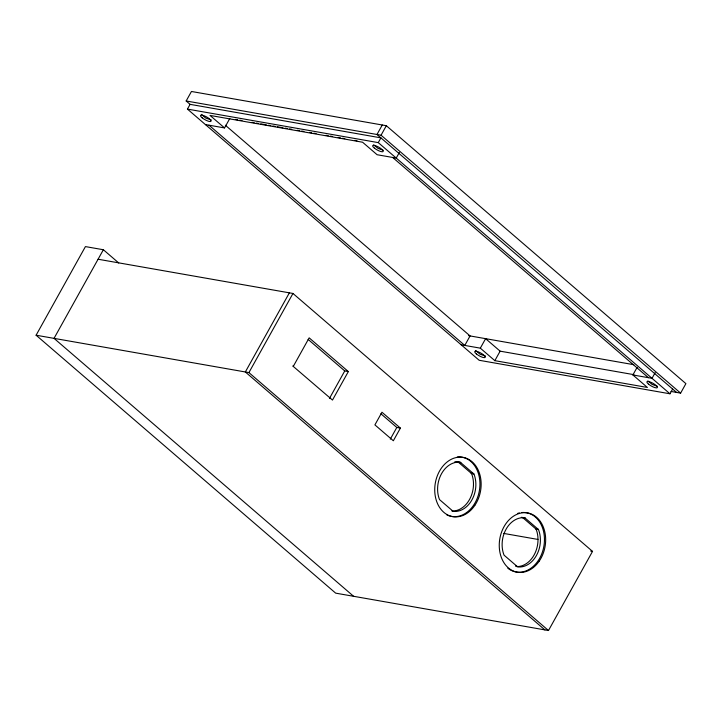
<?xml version="1.0" encoding="UTF-8"?>
<svg xmlns="http://www.w3.org/2000/svg" width="722" height="722" viewBox="0 0 722 722"><rect width="100%" height="100%" fill="white"/><g stroke="black" fill="none" stroke-linecap="round" stroke-linejoin="round"><path stroke-width="1.08" d="M98.075 259.234L292.961 293.466L592.527 551.391L548.485 630.523L335.667 593.141L36.1 335.216L85.431 246.59L103.363 249.74L118.724 262.961M103.363 249.74L54.033 338.365L353.599 596.291M190.085 104.347L187.44 109.094L378.265 142.613L380.9 137.857L190.085 104.347L186.168 100.972L191.447 91.477L386.333 125.709L685.9 383.635L680.611 393.129L671 391.441M205.418 124.563L224.542 127.929L229.831 118.435M382.272 124.996L376.983 134.491L676.55 392.416M289.378 292.834L245.336 371.965L544.893 629.9M36.1 335.216L248.919 372.597L292.961 293.466M186.168 100.972L381.054 135.204L386.333 125.709M399.41 152.387L396.234 158.082L377.101 154.725L362.588 142.225L210.03 115.43L224.542 127.929M293.312 366.334L309.16 337.851L348.338 371.577L332.481 400.06L292.762 365.982M329.44 398.454L344.755 370.946L348.338 371.577M390.295 439.156L396.802 427.469L400.394 428.101L393.346 440.763L374.908 424.888L381.956 412.226L400.394 428.101M461.196 344.8L480.329 348.157L485.608 338.663L500.129 351.163L633.898 374.664M480.329 348.157L494.841 360.657L500.129 351.163M494.841 360.657L647.399 387.461L632.887 374.962L637.111 367.363M655.188 372.624L652.02 378.319L632.887 374.962M187.44 109.094L479.164 360.278L669.989 393.797L672.633 389.05M211.266 119.942L205.662 118.02L201.42 114.374M485.482 356.054L480.004 354.195L475.636 350.486M383.156 150.212L377.958 148.335L373.689 144.86M657.372 386.315L652.047 384.366L647.869 380.909M460.356 462.297L459.201 462.161A24.81 18.943 -80 0 0 439.057 498.342L439.572 499.642L453.109 511.302L454.273 511.438A24.81 18.943 -80 0 0 474.408 475.257L473.903 473.957L460.356 462.297L456.809 461.737A24.81 18.943 -80 0 0 454.815 461.782M521.329 517.295L524.876 517.845L538.422 529.506L538.928 530.805A24.81 18.943 -80 0 1 518.793 566.996L517.638 566.86L504.091 555.2L503.586 553.9A24.81 18.943 -80 0 1 523.721 517.71L524.876 517.845M235.354 119.401L237.565 119.789M239.776 120.177L241.987 120.565M251.942 122.316L254.153 122.704M256.364 123.092L258.575 123.48M260.786 123.868L266.31 124.843M268.521 125.231L270.732 125.619M272.943 126.007L275.154 126.395M277.365 126.783L282.898 127.749M285.109 128.137L287.32 128.525M289.531 128.913L291.742 129.301M297.265 130.276L299.477 130.664M301.688 131.052L303.899 131.44M309.422 132.415L311.633 132.803M313.844 133.191L316.055 133.579M326.01 135.321L328.221 135.718M330.432 136.106L332.643 136.494M338.167 137.46L340.378 137.848M342.589 138.236L344.8 138.624M354.755 140.375L356.966 140.763M468.605 335.676L633.754 364.682M458.479 462.306L460.862 462.73M471.006 473.1L473.397 473.515M457.965 461.872L471.511 473.533L473.903 473.957M522.999 517.864L525.39 518.288M535.525 528.648L537.917 529.073M522.493 517.43L536.031 529.091L538.422 529.506M503.658 533.414L537.935 539.433M590.731 551.076L592.527 551.391M515.535 566.138L517.123 566.418M381.054 135.204L680.611 393.129M378.265 142.613L669.989 393.797M392.651 157.45L648.428 377.687M225.372 125.249L470.067 335.938L464.778 345.432L209.001 125.195M308.132 339.412L344.755 370.946M380.882 413.76L396.802 427.469M248.919 372.597L548.485 630.523M536.031 529.091L536.536 530.39A24.81 18.943 -80 0 1 516.401 566.571M471.511 473.533L472.017 474.832A24.81 18.943 -80 0 1 451.882 511.014M457.306 456.981A30.071 22.96 -80 0 1 479.634 488.929A30.071 22.96 -80 0 1 449.797 516.022M449.03 515.788A30.071 22.96 -80 0 1 446.783 514.867M521.826 512.539A30.071 22.96 -80 0 1 543.63 547.583A30.071 22.96 -80 0 1 509.867 569.64M509.163 569.198A30.071 22.96 -80 0 1 507.819 568.214M517.782 513.342A30.071 22.96 -80 0 1 519.398 512.918M374.375 148.109A6.011 1.606 29.1 0 0 383.129 151.557A6.011 1.606 29.1 0 0 376.288 145.988A6.011 1.606 29.1 0 0 374.375 148.109M202.205 117.866A6.011 1.606 29.1 0 0 210.959 121.314A6.011 1.606 29.1 0 0 204.118 115.746A6.011 1.606 29.1 0 0 202.205 117.866M476.421 353.97A6.011 1.606 29.1 0 0 485.175 357.426A6.011 1.606 29.1 0 0 478.334 351.858A6.011 1.606 29.1 0 0 476.421 353.97M648.591 384.212A6.011 1.606 29.1 0 0 657.345 387.66A6.011 1.606 29.1 0 0 650.504 382.1A6.011 1.606 29.1 0 0 648.591 384.212M474.796 505.445A30.071 22.96 -80 0 0 463.307 457.423A30.071 22.96 -80 0 0 435.691 498.162A30.071 22.96 -80 0 0 474.796 505.445M539.316 560.994A30.071 22.96 -80 0 0 527.827 512.972A30.071 22.96 -80 0 0 500.211 553.72A30.071 22.96 -80 0 0 539.316 560.994"/></g></svg>
